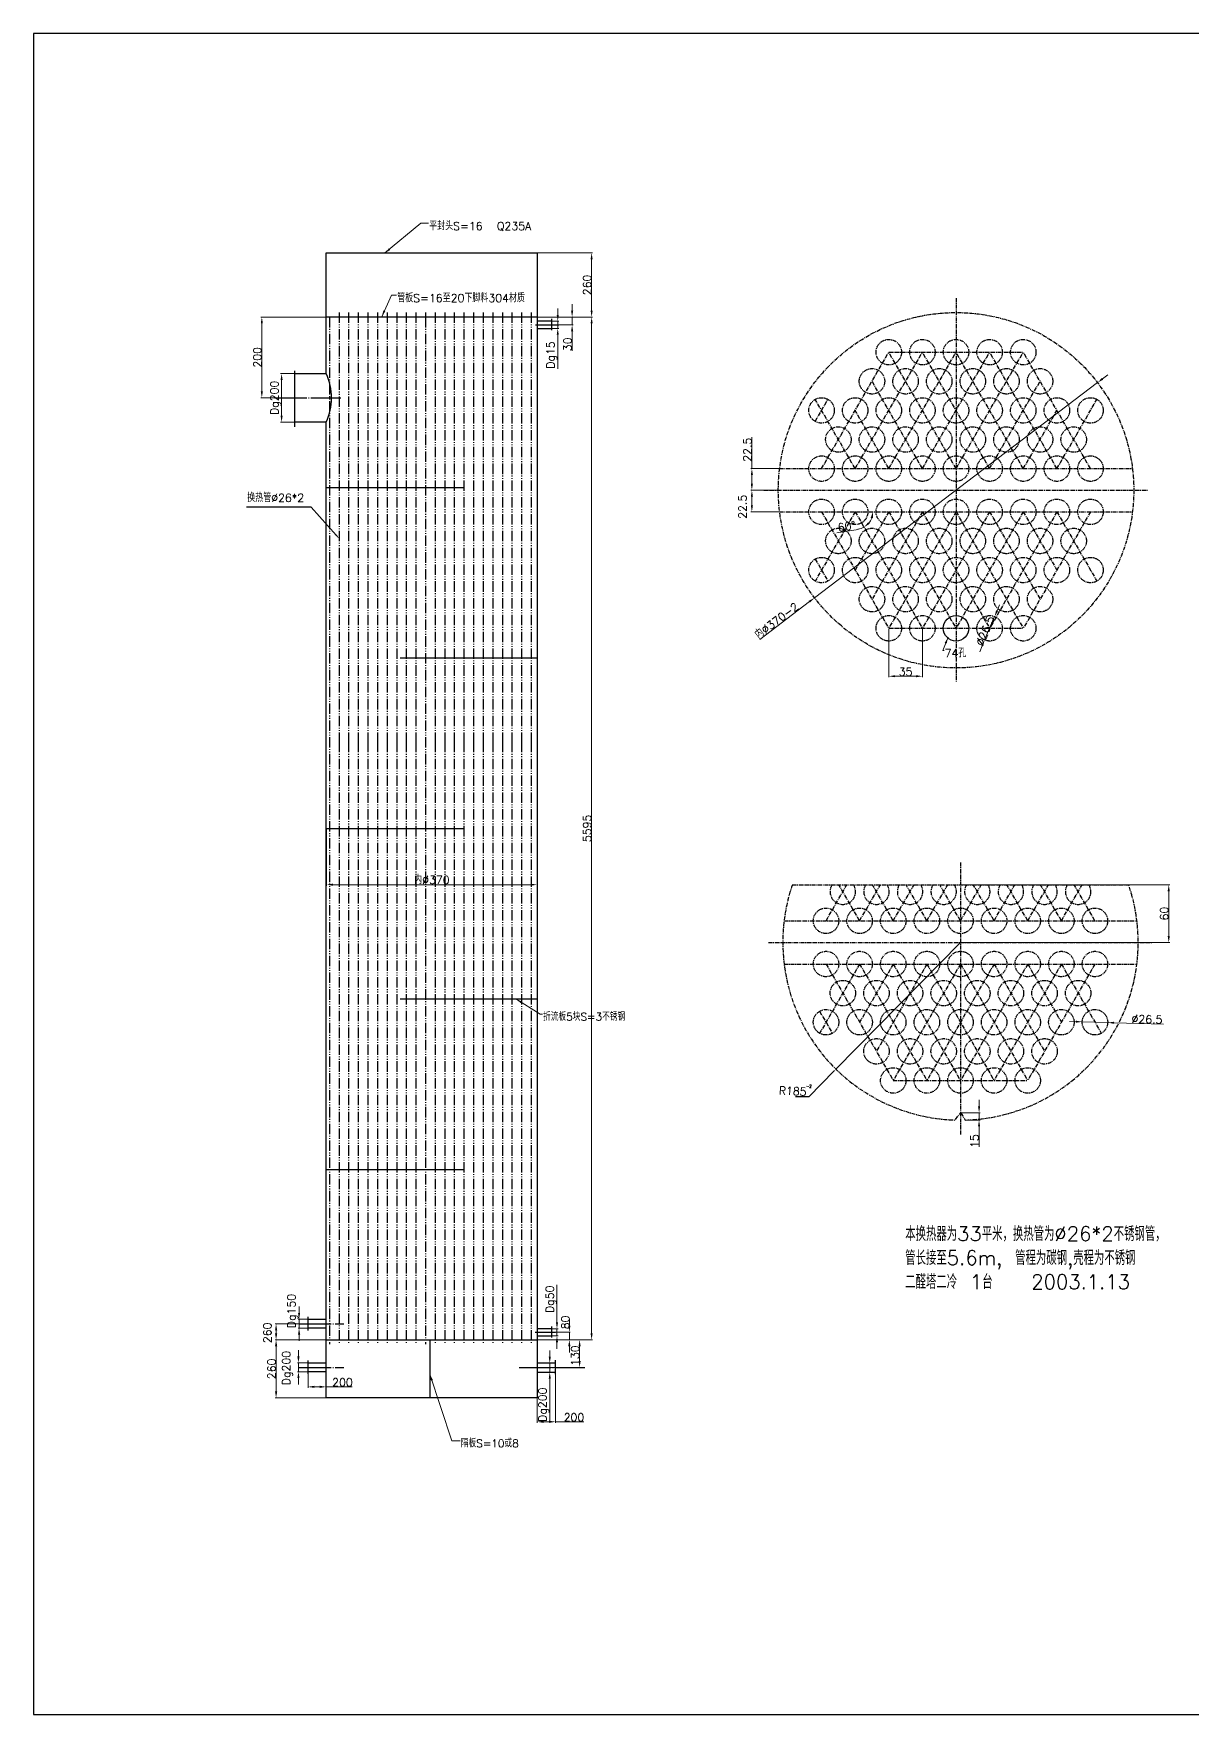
# Model space of a CAD drawing. Header units: millimetres. Extents: x 0 to 2970, y 0 to 2100.
# Drawn here: x 0 to 1448, y 0 to 2100 of the extents above; entities that cross this region are included whole.
import ezdxf

# ---------------------------------------------------------------- set-up
doc = ezdxf.new("R2010")
doc.units = ezdxf.units.MM
for name, pattern in [('CENTER', [45, 40, -2, 1, -2]), ('CENTER2', [8, 5, -1, 1, -1]), ('DIVIDE', [21, 13, -2, 1, -2, 1, -2])]:
    doc.linetypes.add(name, pattern=pattern)
for name, color, linetype in [('1', 1, 'Continuous'), ('2', 2, 'CENTER'), ('4', 6, 'DIVIDE'), ('5', 2, 'CENTER2'), ('6', 7, 'Continuous')]:
    doc.layers.add(name, color=color, linetype=linetype)
doc.styles.add('ROMANS', font='romans.shx', dxfattribs={"width": 0.75, "height": 10, "bigfont": 'gbcbig.shx'})
doc.styles.get("Standard").update_dxf_attribs({"font": 'txt.shx', "bigfont": 'gbcbig.shx'})
doc.dimstyles.new('ISO-25', dxfattribs={"dimtxt": 10, "dimasz": 8, "dimexe": 1.25, "dimexo": 0.625, "dimtad": 1, "dimdsep": 46, "dimtxsty": 'Standard', "dimcen": 2.5, "dimclrd": 7, "dimclre": 7, "dimclrt": 7, "dimadec": 0, "dimazin": 0, "dimtfac": 1, "dimtmove": 0, "dimatfit": 3, "dimfxl": 0, "dimlwd": 13, "dimlwe": 13, "dimarcsym": 0})

# ---------------------------------------------------------------- blocks, each defined once
blk = doc.blocks.new('*D1')
at = {"layer": '6', "color": 7, "lineweight": 13}
for p, q in [((897.3, 1556.5), (897.3, 1595.7)), ((931.3, 1556.5), (896, 1556.5)), ((897.3, 1537.5), (897.3, 1548.5)), ((929.7, 1529.5), (896, 1529.5))]:
    blk.add_line(p, q, dxfattribs=at)
at = {"layer": '6', "color": 7}
for points in [[(896, 1548.5), (898.6, 1548.5), (897.3, 1556.5)], [(896, 1537.5), (898.6, 1537.5), (897.3, 1529.5)]]:
    blk.add_solid(points, dxfattribs=at)
at = {"layer": 'DEFPOINTS', "color": 0}
for p in [(897.3, 1556.5), (932, 1556.5), (930.3, 1529.5)]:
    blk.add_point(p, dxfattribs=at)
at = {"layer": '6', "color": 7, "insert": (891.7, 1580.1), "char_height": 10, "attachment_point": 5, "rotation": 90}
blk.add_mtext('22.5', dxfattribs=at)
blk = doc.blocks.new('*D2')
at = {"layer": '6', "color": 7, "lineweight": 13}
for p, q in [((929.7, 1529.5), (896, 1529.5)), ((897.3, 1510.5), (897.3, 1521.5)), ((931.3, 1502.5), (896, 1502.5))]:
    blk.add_line(p, q, dxfattribs=at)
at = {"layer": '6', "color": 7}
for points in [[(896, 1521.5), (898.6, 1521.5), (897.3, 1529.5)], [(896, 1510.5), (898.6, 1510.5), (897.3, 1502.5)]]:
    blk.add_solid(points, dxfattribs=at)
at = {"layer": 'DEFPOINTS', "color": 0}
for p in [(897.3, 1529.5), (930.3, 1529.5), (932, 1502.5)]:
    blk.add_point(p, dxfattribs=at)
at = {"layer": '6', "color": 7, "insert": (885.7, 1508.8), "char_height": 10, "attachment_point": 5, "rotation": 90}
blk.add_mtext('22.5', dxfattribs=at)
blk = doc.blocks.new('*D3')
at = {"layer": '6', "color": 7, "lineweight": 13}
for p, q in [((1329.1, 1663.9), (975.6, 1395.1)), ((1335.4, 1668.7), (1341.8, 1673.5)), ((907.2, 1343.1), (969.2, 1390.3))]:
    blk.add_line(p, q, dxfattribs=at)
at = {"layer": '6', "color": 7}
for points in [[(1334.6, 1669.8), (1336.2, 1667.6), (1329.1, 1663.9)], [(968.4, 1391.3), (970, 1389.2), (975.6, 1395.1)]]:
    blk.add_solid(points, dxfattribs=at)
at = {"layer": 'DEFPOINTS', "color": 0}
for p in [(1329.1, 1663.9), (975.6, 1395.1)]:
    blk.add_point(p, dxfattribs=at)
at = {"layer": '6', "color": 7, "insert": (928.4, 1366.6), "char_height": 10, "attachment_point": 5, "rotation": 37.2477}
blk.add_mtext('内%%c370-2', dxfattribs=at)
blk = doc.blocks.new('*D4')
at = {"layer": '6', "color": 7, "lineweight": 13}
blk.add_line((1029.9, 1480.6), (1003.4, 1476.3), dxfattribs=at)
for start, end in [(320.8113, 339.1887), (279.1887, 300)]:
    blk.add_arc((1026.3, 1502.5), 22.1, start, end, dxfattribs=at)
at = {"layer": '6', "color": 7}
for points in [[(1045.7, 1494.9), (1048.4, 1494.4), (1048.5, 1502.5)], [(1044.4, 1487.5), (1042.6, 1489.5), (1037.4, 1483.3)]]:
    blk.add_solid(points, dxfattribs=at)
at = {"layer": 'DEFPOINTS', "color": 0}
for p in [(932, 1502.5), (1026.3, 1502.5), (1047.2, 1494.9), (1372.7, 1502.5), (1110.3, 1357)]:
    blk.add_point(p, dxfattribs=at)
at = {"layer": '6', "color": 7, "insert": (1015.7, 1484.3), "char_height": 10, "attachment_point": 5, "rotation": 9.1887}
blk.add_mtext('60°', dxfattribs=at)
blk = doc.blocks.new('*D5')
at = {"layer": '1', "color": 7, "lineweight": 13}
for p, q in [((1068.3, 1356.4), (1068.3, 1295.9)), ((1110.3, 1356.4), (1110.3, 1295.9)), ((1076.3, 1297.1), (1102.3, 1297.1))]:
    blk.add_line(p, q, dxfattribs=at)
at = {"layer": '1', "color": 7}
for points in [[(1076.3, 1298.4), (1076.3, 1295.8), (1068.3, 1297.1)], [(1102.3, 1298.4), (1102.3, 1295.8), (1110.3, 1297.1)]]:
    blk.add_solid(points, dxfattribs=at)
at = {"layer": 'DEFPOINTS', "color": 0}
for p in [(1068.3, 1357), (1110.3, 1357), (1110.3, 1297.1)]:
    blk.add_point(p, dxfattribs=at)
at = {"layer": '1', "color": 7, "insert": (1089.3, 1302.7), "char_height": 10, "attachment_point": 5}
blk.add_mtext('35', dxfattribs=at)
blk = doc.blocks.new('*D6')
at = {"layer": '6', "color": 7, "lineweight": 13}
for p, q in [((1203.7, 1379), (1206.8, 1386.4)), ((1200.5, 1371.6), (1188.1, 1342.4)), ((1185, 1335), (1181.9, 1327.6))]:
    blk.add_line(p, q, dxfattribs=at)
at = {"layer": '6', "color": 7}
for points in [[(1202.4, 1379.5), (1204.9, 1378.5), (1200.5, 1371.6)], [(1183.8, 1335.5), (1186.2, 1334.5), (1188.1, 1342.4)]]:
    blk.add_solid(points, dxfattribs=at)
at = {"layer": 'DEFPOINTS', "color": 0}
for p in [(1200.5, 1371.6), (1188.1, 1342.4)]:
    blk.add_point(p, dxfattribs=at)
at = {"layer": '6', "color": 7, "insert": (1188.7, 1353.8), "char_height": 10, "attachment_point": 5, "rotation": 67.0105}
blk.add_mtext('%%c26.5', dxfattribs=at)
blk = doc.blocks.new('*D7')
at = {"layer": '6', "color": 7, "lineweight": 13}
for p, q in [((1158.5, 1036.5), (1419.3, 1036.5)), ((1418.1, 1028.5), (1418.1, 972.5)), ((1158.5, 964.5), (1419.3, 964.5))]:
    blk.add_line(p, q, dxfattribs=at)
at = {"layer": '6', "color": 7}
for points in [[(1416.7, 1028.5), (1419.4, 1028.5), (1418.1, 1036.5)], [(1416.7, 972.5), (1419.4, 972.5), (1418.1, 964.5)]]:
    blk.add_solid(points, dxfattribs=at)
at = {"layer": 'DEFPOINTS', "color": 0}
for p in [(1157.9, 1036.5), (1157.9, 964.5), (1418.1, 964.5)]:
    blk.add_point(p, dxfattribs=at)
at = {"layer": '6', "color": 7, "insert": (1412.4, 1000.5), "char_height": 10, "attachment_point": 5, "rotation": 90}
blk.add_mtext('60', dxfattribs=at)
blk = doc.blocks.new('*D8')
at = {"layer": '6', "color": 7, "lineweight": 13}
for p, q in [((1302, 865.5), (1294, 865.7)), ((1310, 865.3), (1341.8, 864.3)), ((1411.4, 862.3), (1349.8, 864.1))]:
    blk.add_line(p, q, dxfattribs=at)
at = {"layer": '6', "color": 7}
for points in [[(1302.1, 866.8), (1302, 864.2), (1310, 865.3)], [(1349.8, 865.4), (1349.8, 862.8), (1341.8, 864.3)]]:
    blk.add_solid(points, dxfattribs=at)
at = {"layer": 'DEFPOINTS', "color": 0}
for p in [(1310, 865.3), (1341.8, 864.3)]:
    blk.add_point(p, dxfattribs=at)
at = {"layer": '6', "color": 7, "insert": (1390.9, 868.5), "char_height": 10, "attachment_point": 5, "rotation": 358.3191}
blk.add_mtext('%%c26.5', dxfattribs=at)
blk = doc.blocks.new('*D9')
at = {"layer": '1', "color": 7, "lineweight": 13}
for p, q in [((629.6, 1826.1), (698.3, 1826.1)), ((697.1, 1818.1), (697.1, 1753.9)), ((629.6, 1745.9), (698.3, 1745.9))]:
    blk.add_line(p, q, dxfattribs=at)
at = {"layer": '1', "color": 7}
for points in [[(695.8, 1818.1), (698.4, 1818.1), (697.1, 1826.1)], [(695.8, 1753.9), (698.4, 1753.9), (697.1, 1745.9)]]:
    blk.add_solid(points, dxfattribs=at)
at = {"layer": 'DEFPOINTS', "color": 0}
for p in [(629, 1826.1), (629, 1745.9), (697.1, 1745.9)]:
    blk.add_point(p, dxfattribs=at)
at = {"layer": '1', "color": 7, "insert": (691.5, 1786), "char_height": 10, "attachment_point": 5, "rotation": 90}
blk.add_mtext('260', dxfattribs=at)
blk = doc.blocks.new('*D10')
at = {"layer": '1', "color": 7, "lineweight": 13}
for p, q in [((629.6, 1745.9), (698.3, 1745.9)), ((697.1, 1737.9), (697.1, 476)), ((629.2, 468), (698.3, 468))]:
    blk.add_line(p, q, dxfattribs=at)
at = {"layer": '1', "color": 7}
for points in [[(695.8, 1737.9), (698.4, 1737.9), (697.1, 1745.9)], [(695.8, 476), (698.4, 476), (697.1, 468)]]:
    blk.add_solid(points, dxfattribs=at)
at = {"layer": 'DEFPOINTS', "color": 0}
for p in [(629, 1745.9), (628.6, 468), (697.1, 468)]:
    blk.add_point(p, dxfattribs=at)
at = {"layer": '1', "color": 7, "insert": (691.5, 1107), "char_height": 10, "attachment_point": 5, "rotation": 90}
blk.add_mtext('5595', dxfattribs=at)
blk = doc.blocks.new('*D11')
at = {"layer": '1', "color": 7, "lineweight": 13}
for p, q in [((364.9, 1745.9), (283.9, 1745.9)), ((285.1, 1737.9), (285.1, 1653)), ((325.5, 1645), (283.9, 1645))]:
    blk.add_line(p, q, dxfattribs=at)
at = {"layer": '1', "color": 7}
for points in [[(283.8, 1737.9), (286.4, 1737.9), (285.1, 1745.9)], [(283.8, 1653), (286.4, 1653), (285.1, 1645)]]:
    blk.add_solid(points, dxfattribs=at)
at = {"layer": 'DEFPOINTS', "color": 0}
for p in [(365.5, 1745.9), (285.1, 1645), (326.1, 1645)]:
    blk.add_point(p, dxfattribs=at)
at = {"layer": '1', "color": 7, "insert": (279.5, 1695.5), "char_height": 10, "attachment_point": 5, "rotation": 90}
blk.add_mtext('200', dxfattribs=at)
blk = doc.blocks.new('*D12')
at = {"layer": '1', "color": 7, "lineweight": 13}
for p, q in [((325.5, 1675.2), (308.5, 1675.2)), ((309.8, 1667.2), (309.8, 1622.5)), ((325.5, 1614.5), (308.5, 1614.5))]:
    blk.add_line(p, q, dxfattribs=at)
at = {"layer": '1', "color": 7}
for points in [[(308.5, 1667.2), (311.1, 1667.2), (309.8, 1675.2)], [(308.5, 1622.5), (311.1, 1622.5), (309.8, 1614.5)]]:
    blk.add_solid(points, dxfattribs=at)
at = {"layer": 'DEFPOINTS', "color": 0}
for p in [(326.1, 1675.2), (309.8, 1614.5), (326.1, 1614.5)]:
    blk.add_point(p, dxfattribs=at)
at = {"layer": '1', "color": 7, "insert": (302.5, 1644.9), "char_height": 10, "attachment_point": 5, "rotation": 90}
blk.add_mtext('Dg200', dxfattribs=at)
blk = doc.blocks.new('*D13')
at = {"layer": '1', "color": 7, "lineweight": 13}
for p, q in [((669.3, 485.6), (669.3, 493.6)), ((629.6, 477.6), (670.5, 477.6)), ((629.9, 468), (670.5, 468)), ((669.3, 477.6), (669.3, 468)), ((669.3, 460), (669.3, 452))]:
    blk.add_line(p, q, dxfattribs=at)
at = {"layer": '1', "color": 7}
for points in [[(667.9, 485.6), (670.6, 485.6), (669.3, 477.6)], [(667.9, 460), (670.6, 460), (669.3, 468)]]:
    blk.add_solid(points, dxfattribs=at)
at = {"layer": 'DEFPOINTS', "color": 0}
for p in [(629, 477.6), (629.3, 468), (669.3, 468)]:
    blk.add_point(p, dxfattribs=at)
at = {"layer": '1', "color": 7, "insert": (664.3, 489.7), "char_height": 10, "attachment_point": 5, "rotation": 90}
blk.add_mtext('80', dxfattribs=at)
blk = doc.blocks.new('*D14')
at = {"layer": '1', "color": 7, "lineweight": 13}
for p, q in [((653.8, 489.9), (653.8, 536.7)), ((647.9, 481.9), (655.1, 481.9)), ((647.9, 472.9), (655.1, 472.9)), ((653.8, 472.9), (653.8, 481.9)), ((653.8, 464.9), (653.8, 456.9))]:
    blk.add_line(p, q, dxfattribs=at)
at = {"layer": '1', "color": 7}
for points in [[(652.5, 489.9), (655.2, 489.9), (653.8, 481.9)], [(652.5, 464.9), (655.2, 464.9), (653.8, 472.9)]]:
    blk.add_solid(points, dxfattribs=at)
at = {"layer": 'DEFPOINTS', "color": 0}
for p in [(647.2, 481.9), (647.2, 472.9), (653.8, 472.9)]:
    blk.add_point(p, dxfattribs=at)
at = {"layer": '1', "color": 7, "insert": (646.5, 518.6), "char_height": 10, "attachment_point": 5, "rotation": 90}
blk.add_mtext('Dg50', dxfattribs=at)
blk = doc.blocks.new('*D15')
at = {"layer": '1', "color": 7, "lineweight": 13}
for p, q in [((629.2, 468), (683.3, 468)), ((682.1, 460), (682.1, 441.4)), ((629.6, 433.4), (683.3, 433.4))]:
    blk.add_line(p, q, dxfattribs=at)
at = {"layer": '1', "color": 7}
for points in [[(680.8, 460), (683.4, 460), (682.1, 468)], [(680.8, 441.4), (683.4, 441.4), (682.1, 433.4)]]:
    blk.add_solid(points, dxfattribs=at)
at = {"layer": 'DEFPOINTS', "color": 0}
for p in [(628.6, 468), (629, 433.4), (682.1, 433.4)]:
    blk.add_point(p, dxfattribs=at)
at = {"layer": '1', "color": 7, "insert": (676.5, 448.2), "char_height": 10, "attachment_point": 5, "rotation": 90}
blk.add_mtext('130', dxfattribs=at)
blk = doc.blocks.new('*D16')
at = {"layer": '1', "color": 7, "lineweight": 13}
for p, q in [((629, 427), (629, 364.3)), ((652, 427), (652, 364.3)), ((637, 365.6), (644, 365.6)), ((652, 365.6), (687.3, 365.6))]:
    blk.add_line(p, q, dxfattribs=at)
at = {"layer": '1', "color": 7}
for points in [[(637, 366.9), (637, 364.2), (629, 365.6)], [(644, 366.9), (644, 364.2), (652, 365.6)]]:
    blk.add_solid(points, dxfattribs=at)
at = {"layer": 'DEFPOINTS', "color": 0}
for p in [(629, 427.6), (652, 427.6), (652, 365.6)]:
    blk.add_point(p, dxfattribs=at)
at = {"layer": '1', "color": 7, "insert": (675, 371.2), "char_height": 10, "attachment_point": 5}
blk.add_mtext('200', dxfattribs=at)
blk = doc.blocks.new('*D17')
at = {"layer": '1', "color": 7, "lineweight": 13}
for p, q in [((644.8, 446.8), (644.8, 454.8)), ((651.3, 438.8), (643.6, 438.8)), ((651.3, 427.6), (643.6, 427.6)), ((644.8, 438.8), (644.8, 427.6)), ((644.8, 419.6), (644.8, 364.6))]:
    blk.add_line(p, q, dxfattribs=at)
at = {"layer": '1', "color": 7}
for points in [[(643.5, 446.8), (646.1, 446.8), (644.8, 438.8)], [(643.5, 419.6), (646.1, 419.6), (644.8, 427.6)]]:
    blk.add_solid(points, dxfattribs=at)
at = {"layer": 'DEFPOINTS', "color": 0}
for p in [(644.8, 427.6), (652, 438.8), (652, 427.6)]:
    blk.add_point(p, dxfattribs=at)
at = {"layer": '1', "color": 7, "insert": (637.5, 386.9), "char_height": 10, "attachment_point": 5, "rotation": 90}
blk.add_mtext('Dg200', dxfattribs=at)
blk = doc.blocks.new('*D18')
at = {"layer": '1', "color": 7, "lineweight": 13}
for p, q in [((364.9, 487.9), (301.7, 487.9)), ((364.9, 468), (301.7, 468)), ((302.9, 479.9), (302.9, 476))]:
    blk.add_line(p, q, dxfattribs=at)
at = {"layer": '1', "color": 7}
for points in [[(301.6, 479.9), (304.3, 479.9), (302.9, 487.9)], [(301.6, 476), (304.3, 476), (302.9, 468)]]:
    blk.add_solid(points, dxfattribs=at)
at = {"layer": 'DEFPOINTS', "color": 0}
for p in [(365.5, 487.9), (302.9, 468), (365.5, 468)]:
    blk.add_point(p, dxfattribs=at)
at = {"layer": '1', "color": 7, "insert": (292, 476.7), "char_height": 10, "attachment_point": 5, "rotation": 90}
blk.add_mtext('260', dxfattribs=at)
blk = doc.blocks.new('*D19')
at = {"layer": '1', "color": 7, "lineweight": 13}
for p, q in [((364.9, 468), (301.7, 468)), ((302.9, 460), (302.9, 403.5)), ((364.9, 395.5), (301.7, 395.5))]:
    blk.add_line(p, q, dxfattribs=at)
at = {"layer": '1', "color": 7}
for points in [[(301.6, 460), (304.3, 460), (302.9, 468)], [(301.6, 403.5), (304.3, 403.5), (302.9, 395.5)]]:
    blk.add_solid(points, dxfattribs=at)
at = {"layer": 'DEFPOINTS', "color": 0}
for p in [(365.5, 468), (302.9, 395.5), (365.5, 395.5)]:
    blk.add_point(p, dxfattribs=at)
at = {"layer": '1', "color": 7, "insert": (297.3, 431.7), "char_height": 10, "attachment_point": 5, "rotation": 90}
blk.add_mtext('260', dxfattribs=at)
blk = doc.blocks.new('*D20')
at = {"layer": '1', "color": 7, "lineweight": 13}
for p, q in [((342.8, 432.8), (342.8, 408)), ((365.5, 432.8), (365.5, 408)), ((350.8, 409.2), (357.5, 409.2)), ((365.5, 409.2), (398.1, 409.2))]:
    blk.add_line(p, q, dxfattribs=at)
at = {"layer": '1', "color": 7}
for points in [[(350.8, 410.6), (350.8, 407.9), (342.8, 409.2)], [(357.5, 410.6), (357.5, 407.9), (365.5, 409.2)]]:
    blk.add_solid(points, dxfattribs=at)
at = {"layer": 'DEFPOINTS', "color": 0}
for p in [(342.8, 433.4), (365.5, 433.4), (365.5, 409.2)]:
    blk.add_point(p, dxfattribs=at)
at = {"layer": '1', "color": 7, "insert": (385.8, 414.9), "char_height": 10, "attachment_point": 5}
blk.add_mtext('200', dxfattribs=at)
blk = doc.blocks.new('*D21')
at = {"layer": '1', "color": 7, "lineweight": 13}
for p, q in [((330.8, 447.2), (330.8, 455.2)), ((342.2, 439.2), (329.6, 439.2)), ((342.2, 428.1), (329.6, 428.1)), ((330.8, 439.2), (330.8, 428.1)), ((330.8, 420.1), (330.8, 412.1))]:
    blk.add_line(p, q, dxfattribs=at)
at = {"layer": '1', "color": 7}
for points in [[(329.5, 447.2), (332.2, 447.2), (330.8, 439.2)], [(329.5, 420.1), (332.2, 420.1), (330.8, 428.1)]]:
    blk.add_solid(points, dxfattribs=at)
at = {"layer": 'DEFPOINTS', "color": 0}
for p in [(330.8, 428.1), (342.8, 439.2), (342.8, 428.1)]:
    blk.add_point(p, dxfattribs=at)
at = {"layer": '1', "color": 7, "insert": (317.2, 432.7), "char_height": 10, "attachment_point": 5, "rotation": 90}
blk.add_mtext('Dg200', dxfattribs=at)
blk = doc.blocks.new('*D22')
at = {"layer": '1', "color": 7, "lineweight": 13}
for p, q in [((630.3, 1745.9), (674, 1745.9)), ((672.7, 1753.9), (672.7, 1761.9)), ((672.7, 1745.9), (672.7, 1736)), ((629.6, 1736), (674, 1736)), ((672.7, 1728), (672.7, 1703.7))]:
    blk.add_line(p, q, dxfattribs=at)
at = {"layer": '1', "color": 7}
for points in [[(671.4, 1753.9), (674.1, 1753.9), (672.7, 1745.9)], [(671.4, 1728), (674.1, 1728), (672.7, 1736)]]:
    blk.add_solid(points, dxfattribs=at)
at = {"layer": 'DEFPOINTS', "color": 0}
for p in [(629.7, 1745.9), (629, 1736), (672.7, 1736)]:
    blk.add_point(p, dxfattribs=at)
at = {"layer": '1', "color": 7, "insert": (667.1, 1711.8), "char_height": 10, "attachment_point": 5, "rotation": 90}
blk.add_mtext('30', dxfattribs=at)
blk = doc.blocks.new('*D23')
at = {"layer": '1', "color": 7, "lineweight": 13}
for p, q in [((654.8, 1748.6), (654.8, 1756.6)), ((647.9, 1740.6), (656.1, 1740.6)), ((647.9, 1731.7), (656.1, 1731.7)), ((654.8, 1740.6), (654.8, 1731.7)), ((654.8, 1723.7), (654.8, 1681.1))]:
    blk.add_line(p, q, dxfattribs=at)
at = {"layer": '1', "color": 7}
for points in [[(653.5, 1748.6), (656.1, 1748.6), (654.8, 1740.6)], [(653.5, 1723.7), (656.1, 1723.7), (654.8, 1731.7)]]:
    blk.add_solid(points, dxfattribs=at)
at = {"layer": 'DEFPOINTS', "color": 0}
for p in [(647.2, 1740.6), (647.2, 1731.7), (654.8, 1731.7)]:
    blk.add_point(p, dxfattribs=at)
at = {"layer": '1', "color": 7, "insert": (647.5, 1698.4), "char_height": 10, "attachment_point": 5, "rotation": 90}
blk.add_mtext('Dg15', dxfattribs=at)
blk = doc.blocks.new('*D24')
at = {"layer": '1', "color": 7, "lineweight": 13}
for p, q in [((1181.1, 759.7), (1181.1, 767.7)), ((1158.8, 751.7), (1182.4, 751.7)), ((1164.6, 742.6), (1182.4, 742.6)), ((1181.1, 751.7), (1181.1, 742.6)), ((1181.1, 734.6), (1181.1, 709))]:
    blk.add_line(p, q, dxfattribs=at)
at = {"layer": '1', "color": 7}
for points in [[(1179.8, 759.7), (1182.5, 759.7), (1181.1, 751.7)], [(1179.8, 734.6), (1182.5, 734.6), (1181.1, 742.6)]]:
    blk.add_solid(points, dxfattribs=at)
at = {"layer": 'DEFPOINTS', "color": 0}
for p in [(1158.1, 751.7), (1164, 742.6), (1181.1, 742.6)]:
    blk.add_point(p, dxfattribs=at)
at = {"layer": '1', "color": 7, "insert": (1175.5, 716.3), "char_height": 10, "attachment_point": 5, "rotation": 90}
blk.add_mtext('15', dxfattribs=at)
blk = doc.blocks.new('*D45')
at = {"layer": '1', "color": 7, "lineweight": 13}
for p, q in [((366, 1106.2), (366, 1035.4)), ((629, 1106.2), (629, 1035.4)), ((374, 1036.6), (621, 1036.6))]:
    blk.add_line(p, q, dxfattribs=at)
at = {"layer": '1', "color": 7}
for points in [[(374, 1038), (374, 1035.3), (366, 1036.6)], [(621, 1038), (621, 1035.3), (629, 1036.6)]]:
    blk.add_solid(points, dxfattribs=at)
at = {"layer": 'DEFPOINTS', "color": 0}
for p in [(366, 1106.8), (629, 1106.8), (629, 1036.6)]:
    blk.add_point(p, dxfattribs=at)
at = {"layer": '1', "color": 7, "insert": (497.5, 1042.5), "char_height": 10, "attachment_point": 5}
blk.add_mtext('内%%C370', dxfattribs=at)
blk = doc.blocks.new('*D46')
at = {"layer": '1', "color": 7, "lineweight": 13}
for p, q in [((331.6, 501.7), (331.6, 509.7)), ((342.2, 493.7), (330.4, 493.7)), ((331.6, 493.7), (331.6, 482.6)), ((342.2, 482.6), (330.4, 482.6)), ((331.6, 474.6), (331.6, 466.6))]:
    blk.add_line(p, q, dxfattribs=at)
at = {"layer": '1', "color": 7}
for points in [[(330.3, 501.7), (333, 501.7), (331.6, 493.7)], [(330.3, 474.6), (333, 474.6), (331.6, 482.6)]]:
    blk.add_solid(points, dxfattribs=at)
at = {"layer": 'DEFPOINTS', "color": 0}
for p in [(342.8, 493.7), (331.6, 482.6), (342.8, 482.6)]:
    blk.add_point(p, dxfattribs=at)
at = {"layer": '1', "color": 7, "insert": (323.7, 503.9), "char_height": 10, "attachment_point": 5, "rotation": 90}
blk.add_mtext('Dg150', dxfattribs=at)

msp = doc.modelspace()

# ---------------------------------------------------------------- linework, layer by layer
for p, q in [((647.231, 1729.652), (647.231, 1743.518)), ((647.231, 1740.641), (628.957, 1740.641)), ((628.957, 1731.708), (647.231, 1731.708)), ((326.115, 1678.578), (326.115, 1608.773)), ((326.115, 1675.227), (365.543, 1675.227)), ((365.543, 1614.483), (326.115, 1614.483)), ((342.8, 479.832), (342.8, 496.747)), ((342.8, 493.741), (365.543, 493.741)), ((647.231, 470.884), (647.231, 484.75)), ((365.543, 482.575), (342.8, 482.575)), ((495.165, 467.894), (495.165, 395.476)), ((647.231, 481.873), (628.957, 481.873)), ((628.957, 472.94), (647.231, 472.94)), ((342.8, 425.328), (342.8, 442.244)), ((651.963, 425.067), (651.963, 442.399)), ((342.8, 439.238), (365.543, 439.238)), ((365.543, 428.072), (342.8, 428.072)), ((651.963, 438.804), (628.957, 438.804)), ((628.957, 438.804), (628.957, 427.637)), ((628.957, 427.637), (651.963, 427.637))]:
    msp.add_line(p, q)
msp.add_lwpolyline([(0, 0), (2970, 0), (2970, 2100), (0, 2100)], close=True)
msp.add_arc((300.825, 1644.855), 71.491, 334.859422, 25.140578)
at = {"layer": '2'}
for p, q in [((626.808, 1735.952), (656.277, 1735.952)), ((301.215, 1644.955), (383.843, 1644.955)), ((331.623, 487.941), (387.35, 487.941)), ((626.501, 477.581), (651.97, 477.581)), ((331.623, 433.438), (387.35, 433.438)), ((606.414, 433.438), (688.502, 433.438))]:
    msp.add_line(p, q, dxfattribs=at)
at = {"layer": '4'}
for p, q in [((369.552, 1745.948), (369.552, 462.668)), ((381.552, 1751.729), (381.552, 1215.019)), ((393.552, 1751.729), (393.552, 1215.019)), ((405.552, 1751.729), (405.552, 1215.019)), ((417.552, 1751.729), (417.552, 1215.019)), ((429.552, 1751.729), (429.552, 1215.019)), ((441.552, 1751.729), (441.552, 1215.019)), ((453.552, 1751.729), (453.552, 1215.019)), ((465.552, 1751.729), (465.552, 1215.019)), ((477.552, 1751.729), (477.552, 1215.019)), ((489.552, 1751.729), (489.552, 1745.948)), ((489.552, 1745.948), (489.552, 462.668)), ((501.552, 1751.729), (501.552, 1215.019)), ((513.552, 1751.729), (513.552, 1215.019)), ((525.552, 1751.729), (525.552, 1215.019)), ((537.552, 1751.729), (537.552, 1215.019)), ((549.552, 1751.729), (549.552, 1215.019)), ((561.552, 1751.729), (561.552, 1215.019)), ((573.552, 1751.729), (573.552, 1215.019)), ((585.552, 1751.729), (585.552, 1215.019)), ((597.552, 1751.729), (597.552, 1215.019)), ((609.552, 1751.729), (609.552, 1215.019)), ((621.552, 1751.729), (621.552, 1215.019)), ((381.552, 1215.019), (381.552, 462.668)), ((393.552, 1215.019), (393.552, 462.668)), ((405.552, 1215.019), (405.552, 462.668)), ((417.552, 1215.019), (417.552, 462.668)), ((429.552, 1215.019), (429.552, 462.668)), ((441.552, 1215.019), (441.552, 462.668)), ((453.552, 1215.019), (453.552, 462.668)), ((465.552, 1215.019), (465.552, 462.668)), ((477.552, 1215.019), (477.552, 462.668)), ((501.552, 1215.019), (501.552, 462.668)), ((513.552, 1215.019), (513.552, 462.668)), ((525.552, 1215.019), (525.552, 462.668)), ((537.552, 1215.019), (537.552, 462.668)), ((549.552, 1215.019), (549.552, 462.668)), ((561.552, 1215.019), (561.552, 462.668)), ((573.552, 1215.019), (573.552, 462.668)), ((585.552, 1215.019), (585.552, 462.668)), ((597.552, 1215.019), (597.552, 462.668)), ((609.552, 1215.019), (609.552, 462.668)), ((621.552, 1215.019), (621.552, 462.668))]:
    msp.add_line(p, q, dxfattribs=at)
at = {"layer": '5'}
for p, q in [((1152.339, 1769.482), (1152.339, 1289.482)), ((984.339, 1556.482), (1068.339, 1701.974)), ((1026.339, 1556.482), (1110.339, 1701.974)), ((1152.339, 1556.482), (1068.339, 1701.974)), ((1068.339, 1556.482), (1152.339, 1701.974)), ((1068.339, 1701.974), (1236.339, 1701.974)), ((1194.339, 1556.482), (1110.339, 1701.974)), ((1110.339, 1556.482), (1194.339, 1701.974)), ((1236.339, 1556.482), (1152.339, 1701.974)), ((1152.339, 1556.482), (1236.339, 1701.974)), ((1278.339, 1556.482), (1194.339, 1701.974)), ((1320.339, 1556.482), (1236.339, 1701.974)), ((1110.339, 1556.482), (1047.339, 1665.601)), ((1194.339, 1556.482), (1257.339, 1665.601)), ((1026.339, 1556.482), (976.389, 1642.998)), ((976.389, 1615.458), (992.289, 1642.998)), ((1278.339, 1556.482), (1328.289, 1642.998)), ((1068.339, 1556.482), (1026.339, 1629.228)), ((1236.339, 1556.482), (1278.339, 1629.228)), ((1026.339, 1556.482), (1005.339, 1592.855)), ((931.973, 1556.482), (1372.706, 1556.482)), ((912.339, 1529.482), (1392.339, 1529.482)), ((931.973, 1502.482), (1372.706, 1502.482)), ((1026.339, 1502.482), (976.389, 1415.966)), ((984.339, 1502.482), (1068.339, 1356.99)), ((1026.339, 1502.482), (1005.339, 1466.109)), ((1068.339, 1502.482), (1026.339, 1429.736)), ((1026.339, 1502.482), (1110.339, 1356.99)), ((1110.339, 1502.482), (1047.339, 1393.363)), ((1152.339, 1502.482), (1068.339, 1356.99)), ((1068.339, 1502.482), (1152.339, 1356.99)), ((1194.339, 1502.482), (1110.339, 1356.99)), ((1110.339, 1502.482), (1194.339, 1356.99)), ((1236.339, 1502.482), (1152.339, 1356.99)), ((1152.339, 1502.482), (1236.339, 1356.99)), ((1194.339, 1502.482), (1257.339, 1393.363)), ((1278.339, 1502.482), (1194.339, 1356.99)), ((1320.339, 1502.482), (1236.339, 1356.99)), ((1236.339, 1502.482), (1278.339, 1429.736)), ((1278.339, 1502.482), (1328.289, 1415.966)), ((976.389, 1443.506), (992.289, 1415.966)), ((1068.339, 1356.99), (1236.339, 1356.99)), ((1157.915, 1064.565), (1157.915, 724.537)), ((947.899, 1036.537), (1367.93, 1036.537)), ((989.915, 991.537), (1015.895, 1036.537)), ((1031.915, 991.537), (1005.934, 1036.537)), ((1031.915, 991.537), (1057.895, 1036.537)), ((1073.915, 991.537), (1047.934, 1036.537)), ((1073.915, 991.537), (1099.895, 1036.537)), ((1115.915, 991.537), (1089.934, 1036.537)), ((1115.915, 991.537), (1141.895, 1036.537)), ((1157.915, 991.537), (1131.934, 1036.537)), ((1157.915, 991.537), (1183.895, 1036.537)), ((1199.915, 991.537), (1173.934, 1036.537)), ((1199.915, 991.537), (1225.895, 1036.537)), ((1241.915, 991.537), (1215.934, 1036.537)), ((1241.915, 991.537), (1267.895, 1036.537)), ((1283.915, 991.537), (1257.934, 1036.537)), ((1283.915, 991.537), (1309.895, 1036.537)), ((1325.915, 991.537), (1299.934, 1036.537)), ((1031.915, 991.537), (1010.915, 1027.91)), ((937.548, 991.537), (1378.281, 991.537)), ((917.915, 964.537), (1397.915, 964.537)), ((937.548, 937.537), (1378.281, 937.537)), ((1031.915, 937.537), (981.965, 851.021)), ((989.915, 937.537), (1073.915, 792.045)), ((1031.915, 937.537), (1010.915, 901.164)), ((1031.915, 937.537), (1115.915, 792.045)), ((1073.915, 937.537), (1031.915, 864.791)), ((1115.915, 937.537), (1052.915, 828.418)), ((1073.915, 937.537), (1157.915, 792.045)), ((1157.915, 937.537), (1073.915, 792.045)), ((1115.915, 937.537), (1199.915, 792.045)), ((1199.915, 937.537), (1115.915, 792.045)), ((1157.915, 937.537), (1241.915, 792.045)), ((1241.915, 937.537), (1157.915, 792.045)), ((1283.915, 937.537), (1199.915, 792.045)), ((1199.915, 937.537), (1262.915, 828.418)), ((1241.915, 937.537), (1283.915, 864.791)), ((1325.915, 937.537), (1241.915, 792.045)), ((1283.915, 937.537), (1333.865, 851.021)), ((981.965, 878.561), (997.865, 851.021)), ((1073.915, 792.045), (1241.915, 792.045)), ((1151.679, 743.267), (1158.138, 751.658)), ((1158.138, 751.658), (1163.952, 742.621))]:
    msp.add_line(p, q, dxfattribs=at)
for centre, radius in [((1152.339, 1529.482), 222.014), ((1068.339, 1701.974), 15.9), ((1110.339, 1701.974), 15.9), ((1152.339, 1701.974), 15.9), ((1194.339, 1701.974), 15.9), ((1236.339, 1701.974), 15.9), ((1047.339, 1665.601), 15.9), ((1089.339, 1665.601), 15.9), ((1131.339, 1665.601), 15.9), ((1173.339, 1665.601), 15.9), ((1215.339, 1665.601), 15.9), ((1257.339, 1665.601), 15.9), ((984.339, 1629.228), 15.9), ((1026.339, 1629.228), 15.9), ((1068.339, 1629.228), 15.9), ((1110.339, 1629.228), 15.9), ((1152.339, 1629.228), 15.9), ((1194.339, 1629.228), 15.9), ((1236.339, 1629.228), 15.9), ((1278.339, 1629.228), 15.9), ((1320.339, 1629.228), 15.9), ((1005.339, 1592.855), 15.9), ((1047.339, 1592.855), 15.9), ((1089.339, 1592.855), 15.9), ((1131.339, 1592.855), 15.9), ((1173.339, 1592.855), 15.9), ((1215.339, 1592.855), 15.9), ((1257.339, 1592.855), 15.9), ((1299.339, 1592.855), 15.9), ((984.339, 1556.482), 15.9), ((1026.339, 1556.482), 15.9), ((1068.339, 1556.482), 15.9), ((1110.339, 1556.482), 15.9), ((1152.339, 1556.482), 15.9), ((1194.339, 1556.482), 15.9), ((1236.339, 1556.482), 15.9), ((1278.339, 1556.482), 15.9), ((1320.339, 1556.482), 15.9), ((984.339, 1502.482), 15.9), ((1026.339, 1502.482), 15.9), ((1068.339, 1502.482), 15.9), ((1110.339, 1502.482), 15.9), ((1152.339, 1502.482), 15.9), ((1194.339, 1502.482), 15.9), ((1236.339, 1502.482), 15.9), ((1278.339, 1502.482), 15.9), ((1320.339, 1502.482), 15.9), ((1005.339, 1466.109), 15.9), ((1047.339, 1466.109), 15.9), ((1089.339, 1466.109), 15.9), ((1131.339, 1466.109), 15.9), ((1173.339, 1466.109), 15.9), ((1215.339, 1466.109), 15.9), ((1257.339, 1466.109), 15.9), ((1299.339, 1466.109), 15.9), ((984.339, 1429.736), 15.9), ((1026.339, 1429.736), 15.9), ((1068.339, 1429.736), 15.9), ((1110.339, 1429.736), 15.9), ((1152.339, 1429.736), 15.9), ((1194.339, 1429.736), 15.9), ((1236.339, 1429.736), 15.9), ((1278.339, 1429.736), 15.9), ((1320.339, 1429.736), 15.9), ((1047.339, 1393.363), 15.9), ((1089.339, 1393.363), 15.9), ((1131.339, 1393.363), 15.9), ((1173.339, 1393.363), 15.9), ((1215.339, 1393.363), 15.9), ((1257.339, 1393.363), 15.9), ((1068.339, 1356.99), 15.9), ((1110.339, 1356.99), 15.9), ((1194.339, 1356.99), 15.9), ((1236.339, 1356.99), 15.9), ((989.915, 991.537), 15.9), ((1031.915, 991.537), 15.9), ((1073.915, 991.537), 15.9), ((1115.915, 991.537), 15.9), ((1157.915, 991.537), 15.9), ((1199.915, 991.537), 15.9), ((1241.915, 991.537), 15.9), ((1283.915, 991.537), 15.9), ((1325.915, 991.537), 15.9), ((989.915, 937.537), 15.9), ((1031.915, 937.537), 15.9), ((1073.915, 937.537), 15.9), ((1115.915, 937.537), 15.9), ((1157.915, 937.537), 15.9), ((1199.915, 937.537), 15.9), ((1241.915, 937.537), 15.9), ((1283.915, 937.537), 15.9), ((1325.915, 937.537), 15.9), ((1010.915, 901.164), 15.9), ((1052.915, 901.164), 15.9), ((1094.915, 901.164), 15.9), ((1136.915, 901.164), 15.9), ((1178.915, 901.164), 15.9), ((1220.915, 901.164), 15.9), ((1262.915, 901.164), 15.9), ((1304.915, 901.164), 15.9), ((989.915, 864.791), 15.9), ((1031.915, 864.791), 15.9), ((1073.915, 864.791), 15.9), ((1115.915, 864.791), 15.9), ((1157.915, 864.791), 15.9), ((1199.915, 864.791), 15.9), ((1241.915, 864.791), 15.9), ((1283.915, 864.791), 15.9), ((1325.915, 864.791), 15.9), ((1052.915, 828.418), 15.9), ((1094.915, 828.418), 15.9), ((1136.915, 828.418), 15.9), ((1178.915, 828.418), 15.9), ((1220.915, 828.418), 15.9), ((1262.915, 828.418), 15.9), ((1073.915, 792.045), 15.9), ((1115.915, 792.045), 15.9), ((1157.915, 792.045), 15.9), ((1199.915, 792.045), 15.9), ((1241.915, 792.045), 15.9)]:
    msp.add_circle(centre, radius, dxfattribs=at)
at = {"layer": '5', "linetype": 'Continuous'}
msp.add_circle((1152.339, 1356.99), 15.9, dxfattribs=at)
at = {"layer": '5'}
for centre, radius, start, end in [((1157.915, 964.537), 222.014, 161.076629, 268.26297), ((1010.915, 1027.91), 15.9, 147.140938, 32.859062), ((1052.915, 1027.91), 15.9, 147.140938, 32.859062), ((1094.915, 1027.91), 15.9, 147.140938, 32.859062), ((1136.915, 1027.91), 15.9, 147.140938, 32.859062), ((1178.915, 1027.91), 15.9, 147.140938, 32.859062), ((1157.915, 964.537), 222.014, 271.560842, 18.923371), ((1220.915, 1027.91), 15.9, 147.140938, 32.859062), ((1262.915, 1027.91), 15.9, 147.140938, 32.859062), ((1304.915, 1027.91), 15.9, 147.140938, 32.859062)]:
    msp.add_arc(centre, radius, start, end, dxfattribs=at)
at = {"layer": '6'}
for p, q in [((365.543, 1675.227), (365.543, 1826.061)), ((365.543, 1826.061), (628.957, 1826.061)), ((628.957, 1826.061), (628.957, 395.476)), ((365.543, 1745.948), (628.957, 1745.948)), ((365.543, 395.476), (365.543, 1614.483)), ((365.543, 1532.948), (536.557, 1532.948)), ((346.562, 1508.5), (266.072, 1508.5)), ((457.943, 1319.948), (628.957, 1319.948)), ((365.543, 1106.948), (536.557, 1106.948)), ((1157.915, 964.537), (1002.327, 806.161)), ((457.943, 893.948), (628.957, 893.948)), ((968.491, 771.718), (1000.225, 804.021)), ((968.358, 771.718), (951.941, 771.718)), ((365.543, 680.948), (536.557, 680.948)), ((365.543, 467.959), (628.57, 467.959)), ((628.957, 395.476), (365.543, 395.476))]:
    msp.add_line(p, q, dxfattribs=at)
msp.add_lwpolyline([(377.924, 1473.4), (346.562, 1508.5)], dxfattribs=at)
for points in [[(378.669, 1474.067), (381.921, 1468.926), (377.178, 1472.734)], [(999.868, 804.371), (1000.582, 803.67), (1002.327, 806.161)]]:
    msp.add_solid(points, dxfattribs=at)

# ---------------------------------------------------------------- texts
at = {"layer": '1', "color": 7, "width": 1136.72556}
for s, insert, char_height, attachment_point in [('平封头S=16  Q235A', (494.113, 1864.561), 10, 1), ('管板S=16至20下脚料304材质', (454.165, 1774.559), 10, 1), ('换热管%%C26*2', (266.785, 1519.813), 10, 4), ('74孔', (1138.104, 1330.94), 10, 1), ('折流板5块S=3不锈钢', (636.468, 876.405), 9.6, 1), ('本换热器为33平米，换热管为%%C26*2不锈钢管，\\P管长接至5.6m, 管程为碳钢,壳程为不锈钢\\P二醛塔二冷 1台   2003.1.13', (1088.893, 609.465), 18, 1), ('隔板S=10或8', (533.666, 343.355), 9.6, 1)]:
    msp.add_mtext(s, dxfattribs=dict(at, insert=insert, char_height=char_height, attachment_point=attachment_point))
at = {"layer": '6', "style": 'ROMANS', "width": 0.75}
msp.add_text('-2', height=4, rotation=354.809248, dxfattribs=at).set_placement((964.881, 783.233))
at = {"layer": '6', "insert": (948.335, 778.783), "char_height": 10, "attachment_point": 5, "rotation": 357.186093}
msp.add_mtext('R185', dxfattribs=at)

# ---------------------------------------------------------------- dimensions: what is measured, and where the dimension line sits
at = {"layer": '1'}
for base, p1, p2, text, picture, middle in [((697.084, 1745.948), (628.957, 1826.061), (628.957, 1745.948), '260', '*D9', (691.459, 1786.004)), ((285.108, 1644.955), (365.543, 1745.948), (326.115, 1644.955), '200', '*D11', (279.483, 1695.452)), ((697.084, 467.959), (628.957, 1745.948), (628.57, 467.959), '5595', '*D10', (691.459, 1106.953)), ((672.746, 1735.952), (629.707, 1745.948), (628.957, 1735.952), '30', '*D22', (667.121, 1711.827)), ((654.811, 1731.708), (647.231, 1740.641), (647.231, 1731.708), 'Dg15', '*D23', (647.519, 1698.416)), ((309.787, 1614.483), (326.115, 1675.227), (326.115, 1614.483), 'Dg200', '*D12', (302.495, 1644.855)), ((302.918, 395.476), (365.543, 467.959), (365.543, 395.476), '260', '*D19', (297.293, 431.717))]:
    dim = msp.add_linear_dim(base=base, p1=p1, p2=p2, angle=90, text=text, dimstyle='ISO-25', dxfattribs=at)
    dim.commit()
    dim.dimension.update_dxf_attribs({"geometry": picture, "text_midpoint": middle})
for base, p1, p2, text, picture, middle in [((1110.339, 1297.114), (1068.339, 1356.99), (1110.339, 1356.99), '35', '*D5', (1089.339, 1302.739)), ((629.017, 1036.629), (365.971, 1106.845), (629.017, 1106.845), '内%%C370', '*D45', (497.494, 1042.53)), ((365.543, 409.246), (342.8, 433.438), (365.543, 433.438), '200', '*D20', (385.835, 414.871))]:
    dim = msp.add_linear_dim(base=base, p1=p1, p2=p2, text=text, dimstyle='ISO-25', dxfattribs=at)
    dim.commit()
    dim.dimension.update_dxf_attribs({"geometry": picture, "text_midpoint": middle})
for base, p1, p2, text, picture, middle in [((1181.141, 742.621), (1158.138, 751.658), (1163.952, 742.621), '15', '*D24', (1181.141, 716.271)), ((653.831, 472.94), (647.231, 481.873), (647.231, 472.94), 'Dg50', '*D14', (653.831, 518.623)), ((682.094, 433.438), (628.57, 467.959), (628.957, 433.438), '130', '*D15', (682.094, 448.249)), ((644.81, 427.637), (651.963, 438.804), (651.963, 427.637), 'Dg200', '*D17', (644.81, 386.887))]:
    dim = msp.add_linear_dim(base=base, p1=p1, p2=p2, angle=90, text=text, dimstyle='ISO-25', dxfattribs=at)
    dim.commit()
    dim.dimension.update_dxf_attribs({"geometry": picture, "text_midpoint": middle, "dimtype": 160})
for base, p1, p2, text, picture, middle in [((331.623, 482.575), (342.8, 493.741), (342.8, 482.575), 'Dg150', '*D46', (330.955, 503.904)), ((302.918, 467.959), (365.543, 487.941), (365.543, 467.959), '260', '*D18', (297.577, 476.694)), ((669.281, 467.959), (628.957, 477.581), (629.32, 467.959), '80', '*D13', (669.905, 489.663)), ((330.85, 428.072), (342.8, 439.238), (342.8, 428.072), 'Dg200', '*D21', (324.517, 432.662))]:
    dim = msp.add_linear_dim(base=base, p1=p1, p2=p2, angle=90, text=text, dimstyle='ISO-25', override={"dimtmove": 1}, dxfattribs=at)
    dim.commit()
    dim.dimension.update_dxf_attribs({"geometry": picture, "text_midpoint": middle, "dimtype": 160})
dim = msp.add_linear_dim(base=(651.963, 365.572), p1=(628.957, 427.637), p2=(651.963, 427.637), text='200', dimstyle='ISO-25', dxfattribs=at)
dim.commit()
dim.dimension.update_dxf_attribs({"geometry": '*D16', "text_midpoint": (675.008, 365.572), "dimtype": 160})
at = {"layer": '6'}
for p1, p2, text, picture, middle in [((1329.069, 1663.859), (975.61, 1395.105), '内%%c370-2', '*D3', (931.928, 1361.892)), ((1310.021, 865.257), (1341.808, 864.325), '%%c26.5', '*D8', (1390.736, 862.889))]:
    dim = msp.add_diameter_dim_2p(p1=p1, p2=p2, text=text, dimstyle='ISO-25', dxfattribs=at)
    dim.commit()
    dim.dimension.update_dxf_attribs({"geometry": picture, "text_midpoint": middle, "dimtype": 163})
for base, p1, p2, text, picture, middle in [((897.289, 1556.482), (930.325, 1529.482), (931.973, 1556.482), '22.5', '*D1', (891.664, 1580.107)), ((1418.051, 964.537), (1157.915, 1036.537), (1157.915, 964.537), '60', '*D7', (1412.426, 1000.537))]:
    dim = msp.add_linear_dim(base=base, p1=p1, p2=p2, angle=90, text=text, dimstyle='ISO-25', dxfattribs=at)
    dim.commit()
    dim.dimension.update_dxf_attribs({"geometry": picture, "text_midpoint": middle})
dim = msp.add_linear_dim(base=(897.289, 1529.482), p1=(931.973, 1502.482), p2=(930.325, 1529.482), angle=90, text='22.5', dimstyle='ISO-25', override={"dimtmove": 2}, dxfattribs=at)
dim.commit()
dim.dimension.update_dxf_attribs({"geometry": '*D2', "text_midpoint": (885.685, 1508.829), "dimtype": 160})
dim = msp.add_angular_dim_2l(base=(1047.15, 1494.908), line1=((1026.339, 1502.482), (1110.339, 1356.99)), line2=((931.973, 1502.482), (1372.706, 1502.482)), dimstyle='ISO-25', dxfattribs=at)
dim.commit()
dim.dimension.update_dxf_attribs({"geometry": '*D4', "text_midpoint": (1015.675, 1484.3)})
dim = msp.add_diameter_dim_2p(p1=(1200.549, 1371.627), p2=(1188.129, 1342.353), text='%%c26.5', dimstyle='ISO-25', override={"dimtad": 3, "dimtmove": 2}, dxfattribs=at)
dim.commit()
dim.dimension.update_dxf_attribs({"geometry": '*D6', "text_midpoint": (1188.731, 1353.789), "dimtype": 163})

# ---------------------------------------------------------------- leaders
at = {"layer": '1', "annotation_type": 0, "has_hookline": 1, "hookline_direction": 0}
for points, text_width in [([(438.523, 1825.565), (483.742, 1863.061), (493.488, 1863.061)], 124.62), ([(434.834, 1746.322), (447.097, 1773.059), (453.54, 1773.059)], 140.466), ([(1142.467, 1345.712), (1135.739, 1329.44), (1137.479, 1329.44)], 27.279), ([(602.481, 893.934), (632.949, 874.905), (635.843, 874.905)], 86.788)]:
    msp.add_leader(points, dimstyle='ISO-25', override={"dimgap": 0.625, "dimtad": 0}, dxfattribs=dict(at, text_width=text_width))
at = {"layer": '1', "color": 7, "annotation_type": 0, "has_hookline": 1, "hookline_direction": 0, "text_width": 60.012}
msp.add_leader([(495.144, 424.897), (522.34, 341.855), (533.041, 341.855)], dimstyle='ISO-25', override={"dimgap": 0.625, "dimtad": 0}, dxfattribs=at)

doc.saveas('drawing.dxf')
